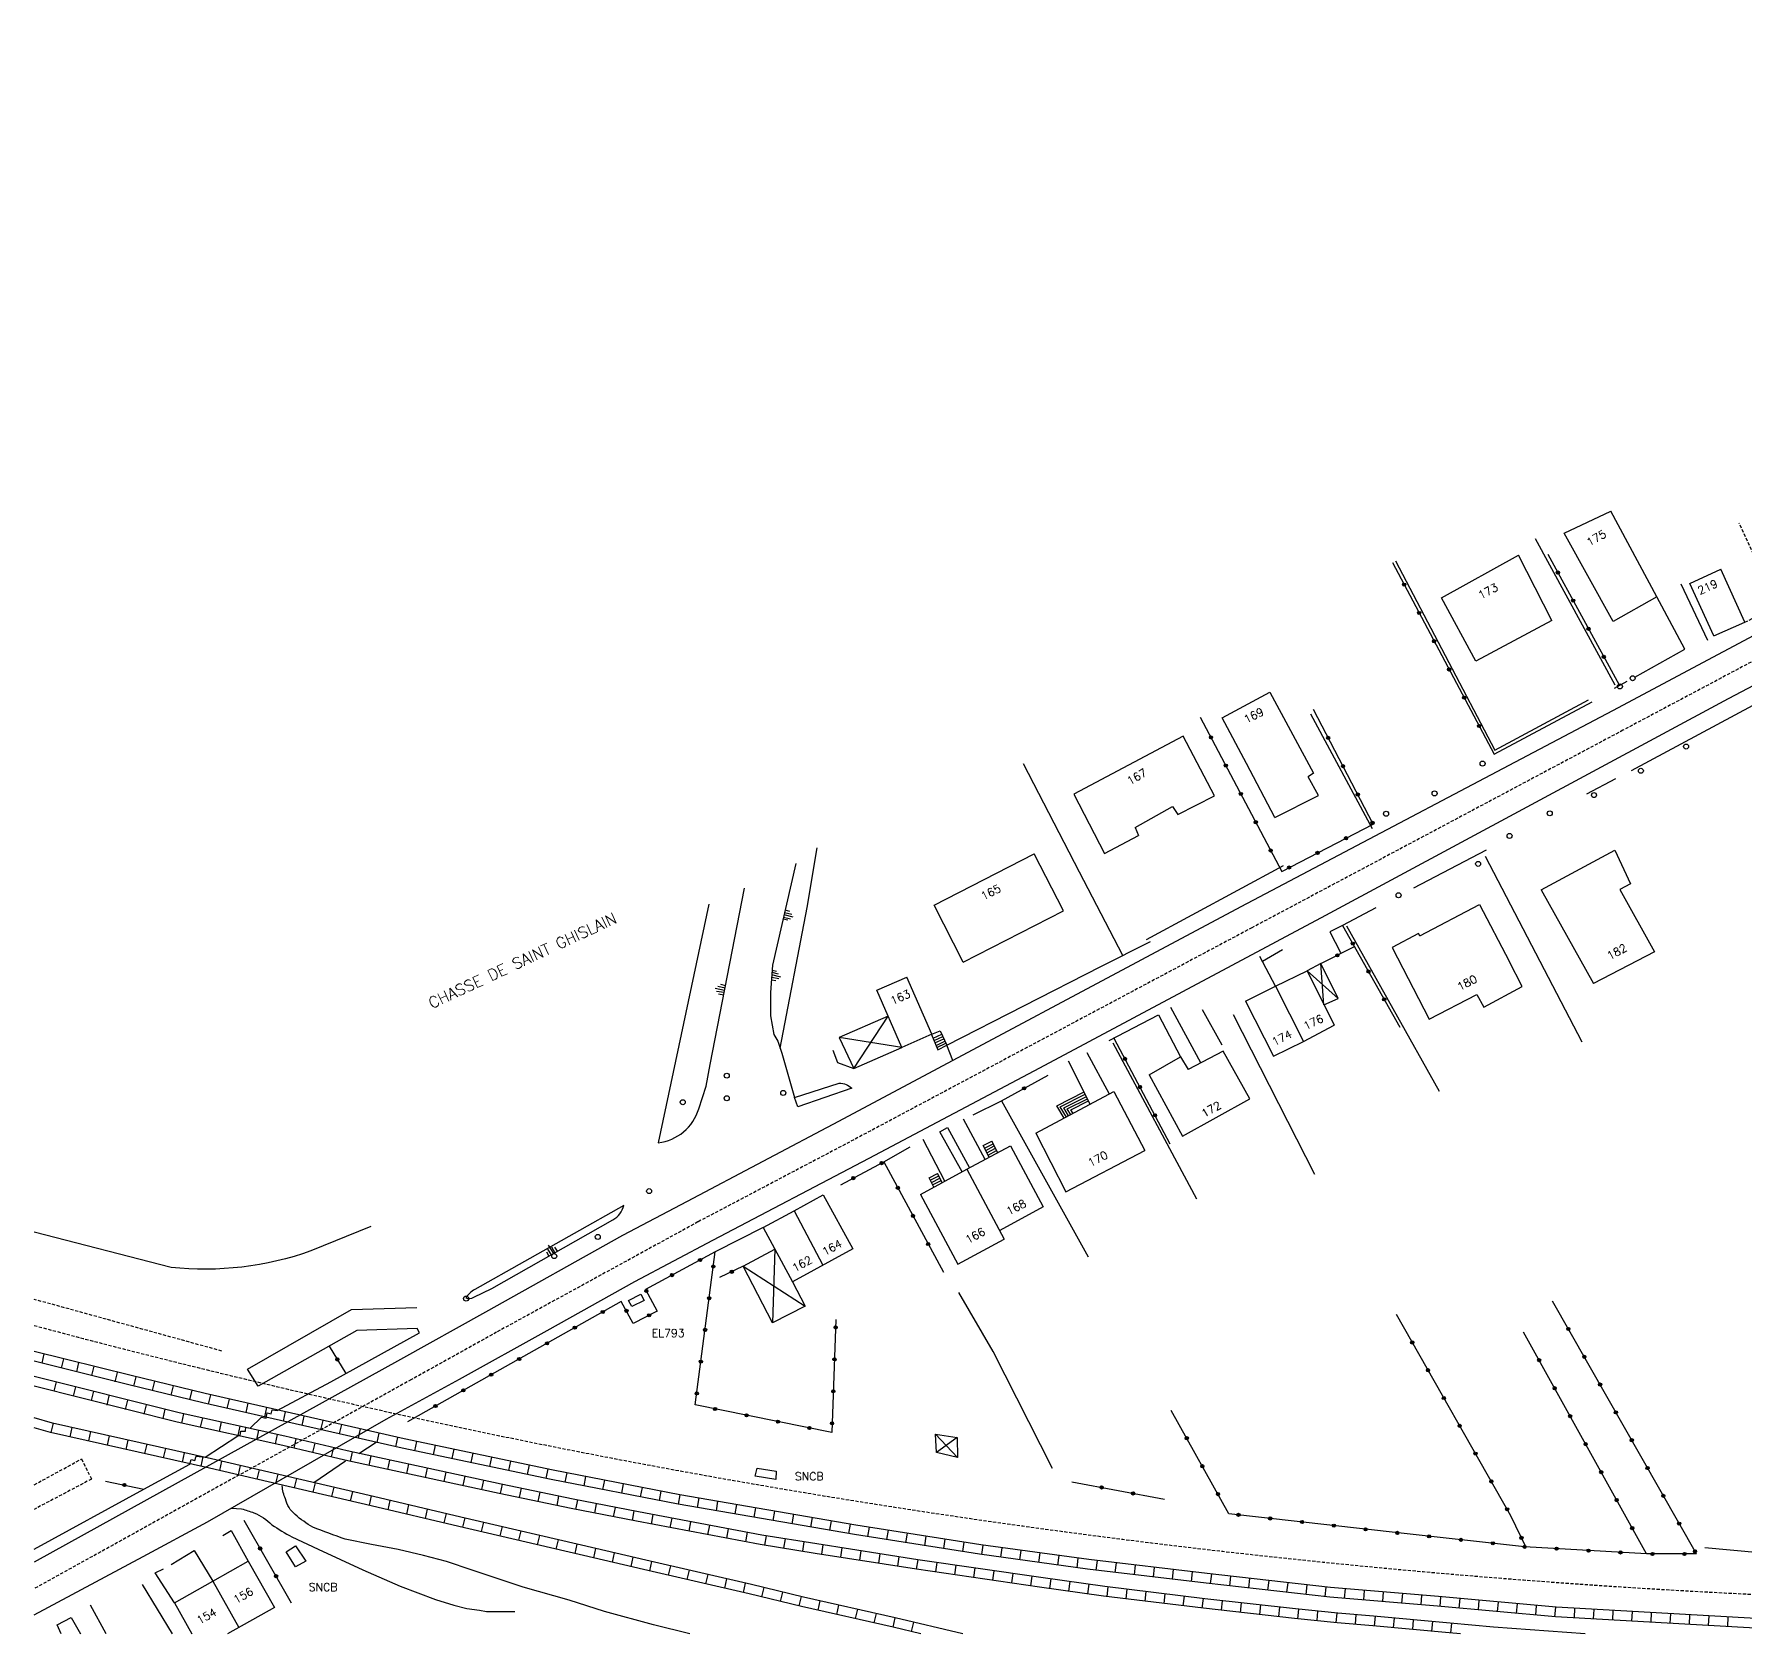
# Model space of a CAD drawing. Header units: millimetres. Extents: x 110000 to 111000, y 125000 to 126000.
# Drawn here: x 110000 to 110267.4, y 125750 to 126000 of the extents above; entities that cross this region are included whole.
import ezdxf
from ezdxf.enums import TextEntityAlignment as Align

# ---------------------------------------------------------------- set-up
doc = ezdxf.new("R2010")
doc.units = ezdxf.units.MM
doc.linetypes.add('DASHED', pattern=[0.75, 0.5, -0.25])
doc.layers.get('0').update_dxf_attribs({"linetype": 'CONTINUOUS'})
for name, color, linetype in [('W0001', 6, 'DASHED'), ('W0008', 7, 'CONTINUOUS'), ('W0100', 7, 'CONTINUOUS'), ('W0112', 1, 'DASHED'), ('W0310', 3, 'CONTINUOUS'), ('W0322', 7, 'CONTINUOUS'), ('W0700', 7, 'CONTINUOUS'), ('W0984', 7, 'CONTINUOUS'), ('W0989', 7, 'CONTINUOUS'), ('W0991', 7, 'CONTINUOUS')]:
    doc.layers.add(name, color=color, linetype=linetype)
doc.styles.get("Standard").update_dxf_attribs({"font": 'romans.shx', "width": 0.85})

# ---------------------------------------------------------------- blocks, each defined once
blk = doc.blocks.new('t322o')
at = {"color": 0, "linetype": 'Continuous'}
for radius in [0.25, 0.15]:
    blk.add_circle((0, 0), radius, dxfattribs=at)

msp = doc.modelspace()

# ---------------------------------------------------------------- linework, layer by layer
at = {"layer": 'W0001'}
msp.add_lwpolyline([(110439.63, 125967.85), (110425.45, 125964.97), (110401.65, 125958.89), (110380.3, 125952.24), (110358.55, 125944.59), (110332.05, 125933.91), (110312.67, 125925.27), (110282.82, 125909.61), (110248.23, 125891.21), (110190.27, 125860.35), (110127.4, 125826.86), (110103.7, 125814.37), (110072.25, 125797.14), (110058.93, 125789.73), (110000, 125757.05)], dxfattribs=at)
msp.add_lwpolyline([(110000, 125798.18, 0.099168), (110500, 125766.01, -15.54241)], format="xyb", dxfattribs=at)
at = {"layer": 'W0008'}
msp.add_lwpolyline([(110291, 126000), (110296.8, 125983.87), (110304.44, 125963.3), (110313.99, 125938.69, -0.31759), (110310.92, 125928.72), (110281.2, 125912.71), (110246.59, 125894.25), (110188.53, 125863.6), (110125.69, 125830.09), (110102.02, 125817.57), (110091.94, 125812.27), (110070.49, 125800.28), (110057.22, 125792.86), (110000, 125761.19)], format="xyb", dxfattribs=at)
for points in [[(110000, 125752.94), (110017, 125762.1), (110027.08, 125767.51), (110055, 125783.53), (110066.46, 125789.78), (110080.15, 125797.42), (110093.85, 125805.06), (110106.05, 125811.53), (110130.47, 125824.36), (110157.11, 125838.46), (110201.8, 125862.33), (110264.74, 125896.16), (110286.93, 125907.83), (110322.38, 125925.86), (110330.98, 125929.57), (110345.63, 125935.83), (110370.57, 125945.37), (110388.72, 125951.21), (110401.88, 125955.24), (110416.64, 125959.37), (110435.53, 125963.51), (110440.31, 125964.45)], [(110143.51, 125839.59), (110142.57, 125841.98), (110166.63, 125854.27), (110174.43, 125858.22)], [(110000, 125763.25), (110017.15, 125772.6), (110024.29, 125776.52), (110024.5, 125777.25), (110025.11, 125777.09), (110025.31, 125777.74), (110026.7, 125777.58), (110031.81, 125780.93), (110032.18, 125780.97), (110032.26, 125781.66), (110033, 125781.66), (110033.04, 125782.27), (110033.73, 125782.11), (110035.53, 125783.87), (110036.26, 125783.7), (110036.39, 125784.52), (110037, 125784.4), (110037.16, 125785.01), (110037.94, 125784.89), (110046.32, 125789.38), (110060.2, 125797.02), (110059.83, 125797.72), (110050.42, 125797.4), (110034.98, 125788.7), (110033.32, 125791.38), (110049.58, 125800.66), (110059.77, 125800.98)]]:
    msp.add_lwpolyline(points, dxfattribs=at)
at = {"layer": 'W0100'}
for points in [[(110239.03, 125922.02), (110246.32, 125925.47)], [(110253.53, 125912.07), (110246.32, 125925.47)], [(110246.69, 125908.2), (110239.03, 125922.02)], [(110219.87, 125911.93), (110231.93, 125918.56)], [(110237.13, 125908.36), (110231.93, 125918.56)], [(110257.26, 125914.08), (110261.46, 125905.3)], [(110258.66, 125914.17), (110263.52, 125916.41)], [(110262.44, 125905.97), (110258.66, 125914.17)], [(110267.3, 125908.12), (110263.52, 125916.41)], [(110225.26, 125902.02), (110219.87, 125911.93)], [(110253.53, 125912.07), (110246.69, 125908.2)], [(110250.11, 125899.51), (110257.91, 125903.9), (110253.53, 125912.07)], [(110237.13, 125908.36), (110225.26, 125902.02)], [(110262.44, 125905.97), (110267.3, 125908.12)], [(110246.89, 125897.79), (110248.87, 125898.88)], [(110189.44, 125886), (110185.62, 125893.16), (110193.07, 125897.15), (110199.86, 125884.51), (110199.07, 125883.95)], [(110228.1, 125887.46), (110243.42, 125895.68)], [(110178.68, 125878.03), (110184.39, 125880.97), (110179.5, 125890.31), (110162.41, 125881.23), (110167.21, 125871.94), (110172.54, 125874.79)], [(110170.11, 125856.03), (110163.3, 125869.02), (110154.57, 125885.95)], [(110193.85, 125877.56), (110189.44, 125886)], [(110200.69, 125881.02), (110199.07, 125883.95)], [(110172.01, 125875.99), (110177.86, 125879.29)], [(110177.86, 125879.29), (110178.68, 125878.03)], [(110193.85, 125877.56), (110200.69, 125881.02)], [(110172.01, 125875.99), (110172.54, 125874.79)], [(110140.59, 125863.9), (110156.25, 125871.89)], [(110160.8, 125862.98), (110156.25, 125871.89)], [(110226.86, 125872.49), (110215.49, 125866.53)], [(110235.48, 125866.27), (110246.94, 125872.45)], [(110246.94, 125872.45), (110249.39, 125867.19)], [(110235.48, 125866.27), (110243.65, 125851.63)], [(110249.39, 125867.19), (110247.73, 125866.31), (110253.14, 125856.6), (110243.65, 125851.63)], [(110145.13, 125854.99), (110140.59, 125863.9)], [(110209.63, 125863.44), (110204.44, 125860.68)], [(110216.52, 125859.11), (110225.84, 125863.97)], [(110225.84, 125863.97), (110230.46, 125855.1)], [(110117.74, 125861.52), (110117.02, 125861.7)], [(110118.17, 125861.7), (110117.08, 125861.96)], [(110118.57, 125862.01), (110117.18, 125862.36)], [(110118.39, 125862.42), (110117.25, 125862.7)], [(110118.08, 125862.88), (110117.34, 125863.07)], [(110145.13, 125854.99), (110160.8, 125862.98)], [(110216.31, 125859.43), (110212.16, 125857.25), (110217.95, 125846.05), (110225.42, 125849.92), (110226.52, 125847.96), (110232.49, 125851.19), (110230.46, 125855.1)], [(110216.52, 125859.11), (110216.31, 125859.43)], [(110116.32, 125852.38), (110115.23, 125852.59)], [(110116.65, 125852.63), (110115.26, 125852.98)], [(110116.27, 125853.09), (110115.29, 125853.33)], [(110116, 125853.49), (110115.31, 125853.65)], [(110131.66, 125850.57), (110136.35, 125852.65)], [(110140.27, 125843.71), (110136.35, 125852.65)], [(110193.93, 125851.2), (110198.88, 125853.59)], [(110201.52, 125848.31), (110203.76, 125849.31), (110201.05, 125854.76), (110198.88, 125853.59)], [(110198.88, 125853.59), (110203.12, 125845.1)], [(110198.88, 125853.59), (110203.76, 125849.31)], [(110201.52, 125848.31), (110201.05, 125854.76)], [(110106.37, 125850.91), (110107.87, 125850.58)], [(110106.59, 125850.46), (110107.81, 125850.27)], [(110106.81, 125851.21), (110107.95, 125850.96)], [(110106.94, 125850.01), (110107.73, 125849.85)], [(110107.21, 125851.52), (110108.02, 125851.34)], [(110115.89, 125852.07), (110115.2, 125852.15)], [(110135.57, 125841.65), (110131.66, 125850.57)], [(110189.24, 125848.85), (110193.93, 125851.2)], [(110193.93, 125851.2), (110198.31, 125842.58)], [(110182.29, 125839.25), (110177.6, 125847.9)], [(110189.24, 125848.85), (110193.63, 125840.29)], [(110124.8, 125841.22), (110125.53, 125839.3), (110128.06, 125838.34), (110133.43, 125846.54), (110125.76, 125843.21), (110128.06, 125838.34), (110135.57, 125841.65), (110125.76, 125843.21)], [(110167.96, 125842.72), (110175.69, 125846.72), (110179.1, 125840.16)], [(110193.63, 125840.29), (110198.31, 125842.58), (110203.12, 125845.1)], [(110140.27, 125843.71), (110135.57, 125841.65)], [(110140.2, 125843.68), (110141.18, 125841.28), (110142.57, 125841.98)], [(110140.27, 125843.71), (110141.57, 125844.24), (110142.57, 125841.98)], [(110140.45, 125843.08), (110141.81, 125843.7)], [(110140.59, 125842.72), (110141.96, 125843.36)], [(110140.74, 125842.35), (110142.12, 125843)], [(110140.9, 125841.96), (110142.28, 125842.62)], [(110141.04, 125841.62), (110142.42, 125842.31)], [(110165.01, 125832.76), (110161.59, 125839.51)], [(110167.99, 125834.34), (110164.54, 125840.82)], [(110174.23, 125837.36), (110179.1, 125840.16)], [(110179.1, 125840.16), (110180.28, 125838.2)], [(110179.43, 125827.78), (110189.93, 125833.61), (110185.79, 125841.08), (110180.28, 125838.2)], [(110174.23, 125837.36), (110179.43, 125827.78)], [(110156.51, 125828.22), (110168.71, 125834.73)], [(110160.93, 125830.58), (110159.77, 125832.52), (110164.04, 125834.68)], [(110161.28, 125830.76), (110160.32, 125832.36), (110164.21, 125834.33)], [(110161.62, 125830.95), (110160.87, 125832.2), (110164.39, 125833.98)], [(110168.71, 125834.73), (110173.53, 125825.55)], [(110161.97, 125831.13), (110161.42, 125832.04), (110164.57, 125833.63)], [(110162.31, 125831.32), (110161.97, 125831.88), (110164.74, 125833.29)], [(110132.76, 125823.75), (110136.87, 125826.09)], [(110145.71, 125822.62), (110152.55, 125826.24)], [(110148.28, 125826.29), (110149.61, 125826.99)], [(110149.22, 125824.48), (110148.28, 125826.29)], [(110148.49, 125825.9), (110149.82, 125826.6)], [(110148.67, 125825.54), (110150, 125826.24)], [(110148.86, 125825.18), (110150.19, 125825.89)], [(110150.55, 125825.18), (110149.61, 125826.99)], [(110152.55, 125826.24), (110157.62, 125816.73)], [(110156.51, 125828.22), (110161.2, 125819.07)], [(110149.05, 125824.82), (110150.37, 125825.53)], [(110161.2, 125819.07), (110173.53, 125825.55)], [(110138.46, 125818.67), (110145.71, 125822.62)], [(110139.81, 125821.24), (110141.14, 125821.95)], [(110140.56, 125819.81), (110139.81, 125821.24)], [(110140, 125820.89), (110141.33, 125821.59)], [(110140.18, 125820.53), (110141.51, 125821.23)], [(110140.37, 125820.17), (110141.7, 125820.87)], [(110141.88, 125820.53), (110141.14, 125821.95)], [(110145.71, 125822.62), (110151.56, 125811.7)], [(110118.76, 125816.11), (110123.29, 125818.58)], [(110123.29, 125818.58), (110127.89, 125810.14)], [(110138.46, 125818.67), (110144.3, 125807.77)], [(110113.89, 125813.48), (110118.76, 125816.11)], [(110118.76, 125816.11), (110123.22, 125807.59)], [(110157.62, 125816.73), (110150.86, 125813.01)], [(110113.89, 125813.48), (110106.41, 125809.69)], [(110113.89, 125813.48), (110118.48, 125805.01)], [(110080.04, 125809.69), (110080.43, 125809.04)], [(110080.21, 125810.1), (110080.76, 125809.22)], [(110080.32, 125810.74), (110081.12, 125809.43)], [(110080.84, 125810.48), (110081.34, 125809.56)], [(110081.29, 125810.42), (110081.73, 125809.78)], [(110127.89, 125810.14), (110118.48, 125805.01), (110120.44, 125801.18), (110115.37, 125798.6), (110110.79, 125807.46), (110115.73, 125810.1), (110115.37, 125798.6)], [(110144.3, 125807.77), (110151.56, 125811.7)], [(110110.79, 125807.46), (110120.44, 125801.18)], [(110092.84, 125802.08), (110094.79, 125803.08), (110095.29, 125802.08), (110093.39, 125801.13), (110092.84, 125802.08)], [(110140.84, 125781.19), (110144.2, 125780.69), (110144.27, 125777.54), (110140.98, 125778.33), (110140.84, 125781.19), (110144.27, 125777.54)], [(110144.2, 125780.69), (110140.98, 125778.33)], [(110050.74, 125778.19), (110053.43, 125779.93)], [(110043.68, 125773.63), (110048.64, 125777.03)], [(110112.95, 125775.9), (110115.95, 125775.4), (110115.88, 125774.11), (110112.66, 125774.61), (110112.95, 125775.9)], [(110039.39, 125762.79), (110040.81, 125763.74), (110042.46, 125761.37), (110040.81, 125760.48), (110039.39, 125762.79)], [(110027.91, 125758.21), (110033.44, 125761.34)], [(110033.44, 125761.34), (110037.53, 125754.12)], [(110021.61, 125750), (110016.91, 125757.68)], [(110021.9, 125754.83), (110027.91, 125758.21)], [(110027.91, 125758.21), (110031.97, 125750.98)], [(110021.9, 125754.83), (110024.61, 125750)], [(110037.53, 125754.12), (110030.22, 125750)], [(110004.19, 125750), (110003.57, 125751.41), (110005.78, 125752.54), (110007.25, 125750)]]:
    msp.add_lwpolyline(points, dxfattribs=at)
for points in [[(110119.01, 125870.37), (110115.37, 125854.48), (110115.06, 125850.22), (110115.06, 125846.58), (110115.58, 125843.67), (110116.2, 125842.63), (110116.83, 125840.76), (110118.8, 125833.8), (110125.78, 125836.06, -0.212151), (110127.74, 125835.26, 0.694857)], [(110105.39, 125864.03), (110097.49, 125826.74, 0.299038), (110103.83, 125832.04), (110104.97, 125835.57), (110105.6, 125839), (110111, 125866.53)], [(110067.43, 125802.51, 0.23019), (110068.68, 125802.59), (110071.51, 125803.97), (110090.41, 125814.7, 0.204262), (110092.13, 125816.96), (110068.82, 125803.81, 0.108181), (110067.43, 125802.51)], [(110052.59, 125813.67), (110043.24, 125809.85, -0.112061), (110021.37, 125807.25), (110000, 125812.78)], [(110102.46, 125750), (110096.75, 125751.41), (110089.11, 125753.5), (110083.57, 125755.25), (110076.39, 125757.29), (110068.42, 125759.94), (110064.41, 125761.3), (110060.84, 125762.26), (110056.89, 125763.16), (110052.7, 125763.95), (110048.58, 125764.8, -0.012582), (110043.54, 125766.67, -0.056435), (110040.77, 125768.64, -0.169387), (110039.26, 125771.09, -0.079814), (110038.74, 125773.11, -0.064492)], [(110030.8, 125769.64), (110032.41, 125769.54, 0.012813), (110034.33, 125768.92, -0.085292), (110037.15, 125767.05, 0.02556), (110040.26, 125765.13), (110044.39, 125763.21), (110051.35, 125759.99), (110057.17, 125757.45), (110062.71, 125755.36), (110065.54, 125754.46), (110067.57, 125753.95), (110069.55, 125753.67), (110070.68, 125753.5), (110075.09, 125753.5)]]:
    msp.add_lwpolyline(points, format="xyb", dxfattribs=at)
for centre in [(110247.76, 125898.06), (110249.75, 125899.35), (110258.1, 125888.67), (110226.3, 125886), (110251.03, 125884.88), (110218.8, 125881.35), (110243.71, 125881.09), (110211.22, 125878.17), (110236.8, 125878.23), (110230.51, 125874.7), (110225.61, 125870.33), (110213.17, 125865.43), (110108.2, 125837.23), (110108.2, 125833.7), (110117.03, 125834.53), (110101.33, 125833.08), (110096.08, 125819.18), (110088.06, 125812.03), (110081.25, 125809.02), (110067.47, 125802.39)]:
    msp.add_circle(centre, 0.392, dxfattribs=at)
at = {"layer": 'W0112'}
for points in [[(110267.3, 125908.12), (110271.13, 125909.94), (110271.79, 125911.93), (110266.39, 125923.6)], [(110029.3, 125794.19), (110000, 125802.26)], [(110000, 125773.28), (110007.38, 125777.33), (110008.95, 125774.18), (110000, 125769.45)]]:
    msp.add_lwpolyline(points, dxfattribs=at)
at = {"layer": 'W0310'}
for points in [[(110234.54, 125921.18), (110246.98, 125898.29)], [(110212.67, 125917.72), (110228.19, 125888.12), (110242.86, 125895.96)], [(110276.33, 125896.54), (110273.46, 125897.76), (110249.5, 125884.85)], [(110209.12, 125875.79), (110199.49, 125893.72)], [(110247.07, 125883.63), (110242.54, 125881.21)], [(110116.57, 125841.54), (110120.78, 125863.51), (110122.34, 125872.86)], [(110241.88, 125842.48), (110226.75, 125871.5)], [(110173.79, 125858.51), (110195.19, 125870.09)], [(110204.44, 125860.68), (110202.46, 125859.69), (110204.11, 125856.49)], [(110219.57, 125834.75), (110205.11, 125860.57)], [(110193.93, 125851.2), (110191.52, 125855.83)], [(110191.89, 125855.12), (110195.06, 125856.93)], [(110182.47, 125847.55), (110185.56, 125842.04)], [(110187.33, 125846.78), (110200.03, 125821.84)], [(110168.55, 125842.37), (110181.59, 125817.98)], [(110127.74, 125835.26), (110119.32, 125832.35), (110118.8, 125833.8)], [(110146.69, 125831.11), (110151.11, 125833.32), (110164.69, 125808.93)], [(110159.12, 125775.81), (110149.82, 125794.13), (110144.46, 125803.33)], [(110029.47, 125765.36), (110030.77, 125766.15), (110033.44, 125761.34)], [(110021.38, 125760.84), (110025, 125762.99), (110027.91, 125758.21)], [(110316.42, 125761.44), (110289.16, 125761.15), (110269.51, 125762.66), (110261.04, 125763.41)], [(110021.9, 125754.83), (110018.89, 125759.54), (110020.19, 125760.16)]]:
    msp.add_lwpolyline(points, dxfattribs=at)
at = {"layer": 'W0322'}
for points in [[(110212.21, 125917.44), (110228.1, 125887.46)], [(110236.51, 125918.75), (110247.63, 125898.29)], [(110182.2, 125893.25), (110194.91, 125869.16), (110209.21, 125876.53), (110199.87, 125894.47)], [(110204.44, 125860.68), (110213.39, 125844.79)], [(110201.05, 125854.76), (110206.29, 125857.4)], [(110168.71, 125843.11), (110177.46, 125826.6)], [(110151.11, 125833.32), (110158.4, 125837.29)], [(110126.04, 125820.19), (110132.76, 125823.75), (110142.05, 125806.51)], [(110125.27, 125799.11), (110124.6, 125781.46), (110103.29, 125785.76), (110106.41, 125809.69), (110095.5, 125803.83), (110097.35, 125800.43), (110093.59, 125798.52), (110091.73, 125801.93), (110058.33, 125783.14)], [(110110.79, 125807.46), (110107.09, 125805.66)], [(110259.73, 125762.47), (110237.24, 125801.98)], [(110233.05, 125763.58), (110230.73, 125768.44), (110212.84, 125799.89)], [(110251.93, 125762.47), (110232.71, 125797.13)], [(110046.09, 125794.96), (110048.69, 125790.69)], [(110259.73, 125762.47), (110251.92, 125762.47), (110232.84, 125763.6), (110213.09, 125765.76), (110186.67, 125768.76), (110177.65, 125784.92)], [(110011.16, 125773.86), (110017.15, 125772.6)], [(110162.13, 125773.74), (110176.61, 125771.02)], [(110040.21, 125754.8), (110032.8, 125767.68)]]:
    msp.add_lwpolyline(points, dxfattribs=at)
at = {"layer": 'W0700'}
for p, q in [((110001.52, 125793.75), (110001.2, 125792.28)), ((110004.56, 125792.99), (110004.23, 125791.53)), ((110006.92, 125792.4), (110006.59, 125790.94)), ((110009.3, 125791.81), (110008.97, 125790.35)), ((110003.42, 125789.38), (110003.07, 125787.92)), ((110006.45, 125788.61), (110006.1, 125787.16)), ((110012.94, 125790.85), (110012.61, 125789.38)), ((110015.86, 125790.18), (110015.5, 125788.72)), ((110018.77, 125789.47), (110018.42, 125788.01)), ((110021.69, 125788.76), (110021.33, 125787.3)), ((110009.24, 125787.92), (110008.89, 125786.46)), ((110011.67, 125787.19), (110011.32, 125785.74)), ((110014.58, 125786.49), (110014.23, 125785.03)), ((110017.5, 125785.79), (110017.15, 125784.33)), ((110024.6, 125788.05), (110024.25, 125786.59)), ((110027.52, 125787.35), (110027.19, 125785.88)), ((110030.45, 125786.68), (110030.11, 125785.22)), ((110033.37, 125786.02), (110033.04, 125784.56)), ((110020.42, 125785.09), (110020.07, 125783.63)), ((110023.34, 125784.4), (110023.01, 125782.93)), ((110026.27, 125783.75), (110025.94, 125782.28)), ((110029.19, 125783.1), (110028.87, 125781.63)), ((110036.3, 125785.35), (110035.97, 125783.89)), ((110039.22, 125784.69), (110038.89, 125783.23)), ((110042.15, 125784.03), (110041.82, 125782.56)), ((110045.07, 125783.36), (110044.74, 125781.9)), ((110002.94, 125782.92), (110002.61, 125781.46)), ((110005.87, 125782.26), (110005.54, 125780.8)), ((110008.79, 125781.6), (110008.46, 125780.14)), ((110011.72, 125780.94), (110011.39, 125779.48)), ((110014.65, 125780.28), (110014.32, 125778.82)), ((110032.12, 125782.45), (110031.8, 125780.98)), ((110035.05, 125781.8), (110034.73, 125780.33)), ((110037.98, 125781.15), (110037.65, 125779.68)), ((110040.9, 125780.47), (110040.56, 125779.01)), ((110048, 125782.7), (110047.67, 125781.23)), ((110050.93, 125782.03), (110050.59, 125780.57)), ((110053.85, 125781.37), (110053.52, 125779.91)), ((110056.78, 125780.7), (110056.44, 125779.24)), ((110017.57, 125779.62), (110017.24, 125778.16)), ((110020.5, 125778.96), (110020.17, 125777.5)), ((110023.43, 125778.3), (110023.1, 125776.84)), ((110026.35, 125777.64), (110026.02, 125776.18)), ((110043.82, 125779.78), (110043.48, 125778.32)), ((110046.74, 125779.09), (110046.4, 125777.63)), ((110049.67, 125778.42), (110049.35, 125776.95)), ((110052.6, 125777.79), (110052.28, 125776.32)), ((110059.71, 125780.07), (110059.4, 125778.6)), ((110062.64, 125779.46), (110062.34, 125777.99)), ((110065.58, 125778.84), (110065.27, 125777.37)), ((110068.52, 125778.22), (110068.21, 125776.76)), ((110071.45, 125777.61), (110071.14, 125776.14)), ((110029.28, 125776.97), (110028.94, 125775.51)), ((110032.2, 125776.29), (110031.86, 125774.83)), ((110035.12, 125775.61), (110034.78, 125774.15)), ((110038.04, 125774.93), (110037.7, 125773.47)), ((110055.53, 125777.16), (110055.22, 125775.69)), ((110058.46, 125776.53), (110058.15, 125775.06)), ((110061.4, 125775.89), (110061.08, 125774.43)), ((110064.33, 125775.26), (110064.01, 125773.8)), ((110074.39, 125776.99), (110074.08, 125775.52)), ((110077.33, 125776.38), (110077.02, 125774.91)), ((110080.26, 125775.76), (110079.95, 125774.29)), ((110083.2, 125775.17), (110082.92, 125773.7)), ((110040.96, 125774.25), (110040.63, 125772.79)), ((110043.89, 125773.57), (110043.55, 125772.11)), ((110046.81, 125772.89), (110046.47, 125771.43)), ((110067.26, 125774.63), (110066.95, 125773.16)), ((110070.2, 125774), (110069.88, 125772.53)), ((110073.13, 125773.37), (110072.82, 125771.9)), ((110076.06, 125772.75), (110075.75, 125771.28)), ((110086.15, 125774.6), (110085.86, 125773.13)), ((110089.09, 125774.03), (110088.81, 125772.56)), ((110092.04, 125773.46), (110091.75, 125771.98)), ((110094.98, 125772.88), (110094.7, 125771.41)), ((110097.93, 125772.31), (110097.64, 125770.84)), ((110049.73, 125772.22), (110049.39, 125770.75)), ((110052.65, 125771.54), (110052.31, 125770.08)), ((110055.57, 125770.85), (110055.23, 125769.39)), ((110058.5, 125770.17), (110058.15, 125768.71)), ((110079, 125772.13), (110078.69, 125770.66)), ((110081.93, 125771.51), (110081.63, 125770.05)), ((110084.87, 125770.91), (110084.59, 125769.43)), ((110087.82, 125770.33), (110087.53, 125768.86)), ((110090.76, 125769.76), (110090.48, 125768.29)), ((110100.87, 125771.74), (110100.59, 125770.26)), ((110103.83, 125771.23), (110103.57, 125769.75)), ((110106.78, 125770.71), (110106.53, 125769.24)), ((110109.74, 125770.2), (110109.49, 125768.73)), ((110112.7, 125769.69), (110112.44, 125768.21)), ((110061.42, 125769.48), (110061.07, 125768.02)), ((110064.34, 125768.8), (110063.99, 125767.34)), ((110067.26, 125768.11), (110066.92, 125766.65)), ((110070.18, 125767.43), (110069.84, 125765.97)), ((110093.71, 125769.19), (110093.42, 125767.71)), ((110096.65, 125768.63), (110096.38, 125767.15)), ((110099.6, 125768.07), (110099.33, 125766.6)), ((110102.55, 125767.52), (110102.27, 125766.05)), ((110105.5, 125766.97), (110105.22, 125765.49)), ((110115.65, 125769.18), (110115.4, 125767.7)), ((110118.61, 125768.67), (110118.35, 125767.19)), ((110121.57, 125768.16), (110121.31, 125766.68)), ((110124.52, 125767.65), (110124.27, 125766.17)), ((110127.48, 125767.14), (110127.22, 125765.66)), ((110073.1, 125766.75), (110072.76, 125765.29)), ((110076.02, 125766.07), (110075.68, 125764.61)), ((110078.94, 125765.38), (110078.6, 125763.92)), ((110081.86, 125764.7), (110081.52, 125763.24)), ((110108.45, 125766.41), (110108.17, 125764.94)), ((110111.4, 125765.86), (110111.12, 125764.38)), ((110114.35, 125765.32), (110114.11, 125763.84)), ((110117.31, 125764.85), (110117.07, 125763.37)), ((110120.27, 125764.37), (110120.04, 125762.89)), ((110130.44, 125766.66), (110130.21, 125765.18)), ((110133.4, 125766.19), (110133.17, 125764.71)), ((110136.37, 125765.72), (110136.13, 125764.24)), ((110139.33, 125765.26), (110139.1, 125763.77)), ((110142.29, 125764.79), (110142.06, 125763.31)), ((110145.26, 125764.32), (110145.02, 125762.84)), ((110084.79, 125764.02), (110084.45, 125762.56)), ((110087.71, 125763.34), (110087.37, 125761.88)), ((110090.63, 125762.65), (110090.28, 125761.19)), ((110093.55, 125761.97), (110093.21, 125760.51)), ((110123.24, 125763.9), (110123, 125762.42)), ((110126.2, 125763.44), (110125.97, 125761.96)), ((110129.16, 125762.97), (110128.93, 125761.49)), ((110132.13, 125762.51), (110131.89, 125761.03)), ((110135.09, 125762.04), (110134.86, 125760.56)), ((110138.05, 125761.58), (110137.82, 125760.1)), ((110148.22, 125763.86), (110148.02, 125762.37)), ((110151.19, 125763.45), (110150.99, 125761.97)), ((110154.16, 125763.04), (110153.96, 125761.56)), ((110157.14, 125762.64), (110156.93, 125761.15)), ((110160.11, 125762.23), (110159.9, 125760.74)), ((110163.08, 125761.82), (110162.88, 125760.33)), ((110096.47, 125761.28), (110096.13, 125759.82)), ((110099.39, 125760.61), (110099.06, 125759.15)), ((110102.32, 125759.93), (110101.98, 125758.47)), ((110105.24, 125759.26), (110104.9, 125757.8)), ((110141.02, 125761.15), (110140.81, 125759.66)), ((110143.99, 125760.72), (110143.78, 125759.23)), ((110146.96, 125760.29), (110146.75, 125758.8)), ((110149.93, 125759.86), (110149.71, 125758.37)), ((110152.9, 125759.43), (110152.68, 125757.94)), ((110155.87, 125758.99), (110155.65, 125757.51)), ((110166.06, 125761.44), (110165.88, 125759.95)), ((110169.04, 125761.08), (110168.86, 125759.59)), ((110172.01, 125760.73), (110171.84, 125759.24)), ((110174.99, 125760.38), (110174.82, 125758.89)), ((110177.97, 125760.03), (110177.8, 125758.54)), ((110180.95, 125759.68), (110180.78, 125758.19)), ((110183.93, 125759.33), (110183.76, 125757.84)), ((110186.91, 125758.99), (110186.74, 125757.5)), ((110108.16, 125758.58), (110107.83, 125757.12)), ((110111.09, 125757.91), (110110.75, 125756.45)), ((110114.01, 125757.22), (110113.66, 125755.76)), ((110116.92, 125756.52), (110116.57, 125755.06)), ((110158.84, 125758.57), (110158.63, 125757.08)), ((110161.81, 125758.15), (110161.6, 125756.66)), ((110164.78, 125757.73), (110164.57, 125756.24)), ((110167.75, 125757.32), (110167.57, 125755.83)), ((110170.73, 125756.95), (110170.55, 125755.46)), ((110173.71, 125756.59), (110173.52, 125755.1)), ((110176.68, 125756.23), (110176.5, 125754.74)), ((110189.89, 125758.66), (110189.73, 125757.16)), ((110192.88, 125758.32), (110192.71, 125756.83)), ((110195.86, 125757.98), (110195.69, 125756.49)), ((110198.84, 125757.64), (110198.67, 125756.15)), ((110201.82, 125757.31), (110201.65, 125755.81)), ((110204.81, 125757.03), (110204.68, 125755.54)), ((110207.79, 125756.78), (110207.67, 125755.29)), ((110210.78, 125756.53), (110210.66, 125755.04)), ((110213.77, 125756.28), (110213.65, 125754.79)), ((110119.84, 125755.82), (110119.49, 125754.36)), ((110122.77, 125755.16), (110122.43, 125753.69)), ((110125.69, 125754.49), (110125.36, 125753.03)), ((110128.62, 125753.83), (110128.29, 125752.37)), ((110179.66, 125755.86), (110179.48, 125754.37)), ((110182.64, 125755.5), (110182.46, 125754.01)), ((110185.62, 125755.17), (110185.46, 125753.68)), ((110188.6, 125754.84), (110188.44, 125753.35)), ((110191.58, 125754.51), (110191.42, 125753.02)), ((110194.57, 125754.18), (110194.4, 125752.69)), ((110197.55, 125753.86), (110197.39, 125752.36)), ((110200.53, 125753.55), (110200.38, 125752.05)), ((110216.76, 125756.03), (110216.64, 125754.53)), ((110219.75, 125755.78), (110219.62, 125754.28)), ((110222.74, 125755.5), (110222.6, 125754.01)), ((110225.73, 125755.23), (110225.59, 125753.74)), ((110228.72, 125754.96), (110228.58, 125753.47)), ((110231.7, 125754.69), (110231.57, 125753.2)), ((110234.69, 125754.42), (110234.56, 125752.93)), ((110237.68, 125754.15), (110237.54, 125752.65)), ((110240.67, 125753.98), (110240.59, 125752.48)), ((110243.67, 125753.81), (110243.59, 125752.31)), ((110246.66, 125753.64), (110246.58, 125752.14)), ((110131.54, 125753.17), (110131.21, 125751.71)), ((110134.47, 125752.51), (110134.14, 125751.04)), ((110137.39, 125751.82), (110137.04, 125750.36)), ((110203.52, 125753.24), (110203.36, 125751.74)), ((110206.51, 125752.99), (110206.38, 125751.49)), ((110209.5, 125752.74), (110209.36, 125751.24)), ((110212.48, 125752.46), (110212.35, 125750.97)), ((110215.47, 125752.18), (110215.33, 125750.69)), ((110218.46, 125751.91), (110218.32, 125750.41)), ((110221.45, 125751.63), (110221.31, 125750.14)), ((110249.66, 125753.47), (110249.58, 125751.98)), ((110252.66, 125753.31), (110252.57, 125751.81)), ((110255.65, 125753.14), (110255.57, 125751.64)), ((110258.65, 125752.97), (110258.56, 125751.47)), ((110261.64, 125752.8), (110261.56, 125751.31)), ((110264.64, 125752.64), (110264.55, 125751.14))]:
    msp.add_line(p, q, dxfattribs=at)
for points in [[(110269.92, 125752.34), (110237.78, 125754.14), (110219.4, 125755.81), (110202.56, 125757.22), (110183.27, 125759.41), (110164.76, 125761.59), (110147.92, 125763.9), (110128.38, 125766.98), (110100.87, 125771.74), (110081.08, 125775.59), (110057.81, 125780.47), (110026.7, 125787.53), (110015.13, 125790.36), (110000, 125794.13)], [(110291.76, 125750), (110284.78, 125750.2), (110269.84, 125750.84), (110237.67, 125752.64), (110219.27, 125754.31), (110202.41, 125755.73), (110183.1, 125757.91), (110164.57, 125760.1), (110147.7, 125762.42), (110128.14, 125765.5), (110100.6, 125770.26), (110080.78, 125774.12), (110057.49, 125779), (110026.35, 125786.07), (110014.79, 125788.9), (110000, 125792.61)], [(110242.31, 125750), (110227.99, 125751.04), (110221.23, 125751.65), (110209.27, 125752.76), (110203.7, 125753.22), (110197.09, 125753.9), (110182.88, 125755.47), (110167.26, 125757.38), (110157.29, 125758.79), (110138.08, 125761.57), (110122.27, 125764.05), (110113.68, 125765.43), (110094.39, 125769.05), (110084.2, 125771.04), (110072.97, 125773.4), (110061.63, 125775.84), (110048.87, 125778.59), (110039.17, 125780.88), (110022.67, 125784.54), (110000, 125790.23)], [(110222.84, 125750), (110221.09, 125750.16), (110209.14, 125751.26), (110203.56, 125751.72), (110196.93, 125752.41), (110182.71, 125753.98), (110167.07, 125755.89), (110157.08, 125757.3), (110137.86, 125760.09), (110122.04, 125762.57), (110113.42, 125763.95), (110094.11, 125767.58), (110083.9, 125769.57), (110072.66, 125771.94), (110061.31, 125774.38), (110048.54, 125777.13), (110038.84, 125779.42), (110022.34, 125783.08), (110000, 125788.68)], [(110145.07, 125750), (110134.53, 125752.49), (110120.21, 125755.73), (110112.08, 125757.68), (110095.54, 125761.5), (110087.75, 125763.33), (110066.67, 125768.25), (110053, 125771.46), (110027.71, 125777.33), (110002.85, 125782.94), (110000, 125783.77)], [(110138.55, 125750), (110134.19, 125751.03), (110119.87, 125754.27), (110111.73, 125756.22), (110095.2, 125760.04), (110087.41, 125761.87), (110066.33, 125766.79), (110052.66, 125770), (110027.38, 125775.87), (110002.54, 125781.48), (110000, 125782.21)]]:
    msp.add_lwpolyline(points, dxfattribs=at)
at = {"layer": 'W0989'}
for points in [[(110144.98, 125822.22), (110141.5, 125828.43), (110142.7, 125829.12), (110146.13, 125822.84)], [(110148.59, 125824.15), (110145.22, 125830.43)], [(110142.29, 125820.76), (110138.87, 125827.23)], [(110011.24, 125750), (110008.77, 125754.46)]]:
    msp.add_lwpolyline(points, dxfattribs=at)

# ---------------------------------------------------------------- block references
at = {"layer": 'W0322'}
for p, rotation in [((110214.05, 125913.97), 297.9250978881611), ((110238.07, 125915.86), 298.5386361337329), ((110240.46, 125911.47), 298.5386361337329), ((110216.39, 125909.55), 297.9250978881611), ((110242.85, 125907.08), 298.5386361337329), ((110218.73, 125905.13), 297.9250978881611), ((110221.07, 125900.72), 297.9250978881611), ((110245.24, 125902.69), 298.5386361337329), ((110223.41, 125896.3), 297.9250978881611), ((110183.86, 125890.11), 297.8147148870725), ((110202.18, 125890.03), 117.5314436469227), ((110225.75, 125891.88), 297.9250978881611), ((110186.19, 125885.69), 297.8147148870725), ((110204.49, 125885.6), 117.5314436469227), ((110188.53, 125881.26), 297.8147148870725), ((110206.8, 125881.16), 117.5314436469227), ((110190.86, 125876.84), 297.8147148870725), ((110209.11, 125876.73), 117.5314436469227), ((110204.97, 125874.34), 27.2897784381925), ((110193.19, 125872.42), 297.8147148870725), ((110200.52, 125872.05), 27.2897784381925), ((110196.08, 125869.76), 27.2897784381925), ((110206.03, 125857.87), 299.3780298974937), ((110203.61, 125856.04), 26.72990527382663), ((110208.48, 125853.51), 299.3780298974937), ((110210.94, 125849.15), 299.3780298974937), ((110170.44, 125839.85), 297.9413018913929), ((110154.66, 125835.25), 28.59051872351887), ((110172.78, 125835.44), 297.9413018913929), ((110175.12, 125831.02), 297.9413018913929), ((110132.4, 125823.56), 27.93880135407435), ((110127.98, 125821.22), 27.93880135407435), ((110134.94, 125819.71), 298.3190348943653), ((110137.31, 125815.31), 298.3190348943653), ((110139.68, 125810.91), 298.3190348943653), ((110104.04, 125808.42), 208.2362736275923), ((110106.11, 125807.4), 82.57499516200346), ((110099.64, 125806.06), 208.2362736275923), ((110108.99, 125806.58), 205.9401066792637), ((110095.64, 125803.57), 298.5713149362128), ((110105.46, 125802.44), 82.57499516200346), ((110088.84, 125800.3), 209.3619772682014), ((110092.54, 125800.46), 118.571299083655), ((110096.08, 125799.78), 206.8506999707725), ((110084.48, 125797.85), 209.3619772682014), ((110104.82, 125797.49), 82.57499516200346), ((110125.22, 125797.88), 267.8506390385908), ((110239.71, 125797.64), 119.6415781783055), ((110080.12, 125795.4), 209.3619772682014), ((110215.31, 125795.54), 119.6351973627543), ((110242.19, 125793.29), 119.6415781783055), ((110047.36, 125792.88), 301.2811096489236), ((110075.76, 125792.94), 209.3619772682014), ((110104.17, 125792.53), 82.57499516200346), ((110125.03, 125792.89), 267.8506390385908), ((110217.78, 125791.19), 119.6351973627543), ((110235.14, 125792.76), 119.0034075466306), ((110067.05, 125788.04), 209.3619772682014), ((110071.41, 125790.49), 209.3619772682014), ((110237.56, 125788.38), 119.0034075466306), ((110244.66, 125788.95), 119.6415781783055), ((110062.69, 125785.59), 209.3619772682014), ((110103.53, 125787.57), 82.57499516200346), ((110124.85, 125787.89), 267.8506390385908), ((110220.25, 125786.85), 119.6351973627543), ((110106.41, 125785.13), 168.5851397894732), ((110111.31, 125784.14), 168.5851397894732), ((110116.21, 125783.16), 168.5851397894732), ((110124.66, 125782.89), 267.8506390385908), ((110239.99, 125784.01), 119.0034075466306), ((110247.13, 125784.6), 119.6415781783055), ((110121.11, 125782.17), 168.5851397894732), ((110180.08, 125780.56), 119.1878073666099), ((110222.73, 125782.5), 119.6351973627543), ((110249.61, 125780.25), 119.6415781783055), ((110225.2, 125778.16), 119.6351973627543), ((110242.41, 125779.64), 119.0034075466306), ((110182.52, 125776.19), 119.1878073666099), ((110244.84, 125775.26), 119.0034075466306), ((110252.08, 125775.91), 119.6415781783055), ((110014.08, 125773.25), 348.1209006953873), ((110166.78, 125772.87), 349.3440480004599), ((110227.67, 125773.81), 119.6351973627543), ((110171.7, 125771.94), 349.3440480004599), ((110184.96, 125771.83), 119.1878073666099), ((110230.14, 125769.46), 119.6351973627543), ((110247.26, 125770.89), 119.0034075466306), ((110254.55, 125771.56), 119.6415781783055), ((110188.15, 125768.59), 173.5085333335591), ((110193.12, 125768.03), 173.5085333335591), ((110198.09, 125767.46), 173.5085333335591), ((110203.06, 125766.9), 173.5085333335591), ((110257.02, 125767.22), 119.6415781783055), ((110208.03, 125766.33), 173.5085333335591), ((110212.99, 125765.77), 173.5085333335591), ((110217.96, 125765.22), 173.7547921639167), ((110222.93, 125764.68), 173.7547921639167), ((110227.9, 125764.14), 173.7547921639167), ((110232.37, 125764.99), 115.5238307582923), ((110249.68, 125766.52), 119.0034075466306), ((110035.29, 125763.34), 119.9005059765459), ((110232.88, 125763.59), 176.6197890120082), ((110237.87, 125763.3), 176.6197890120082), ((110242.86, 125763), 176.6197890120082), ((110247.85, 125762.71), 176.6197890120082), ((110252.84, 125762.47), 180), ((110257.84, 125762.47), 180), ((110259.5, 125762.87), 119.6415781783055), ((110037.79, 125759.01), 119.9005059765459)]:
    msp.add_blockref('t322o', p, dxfattribs=dict(at, rotation=rotation))

# ---------------------------------------------------------------- texts
at = {"layer": 'W0984'}
msp.add_text('EL793', height=1.25, dxfattribs=at).set_placement((110099.05, 125797), align=Align.MIDDLE)
at = {"layer": 'W0989'}
msp.add_text('CHASSE DE SAINT GHISLAIN', height=1.75, rotation=24.9867, dxfattribs=at).set_placement((110076.3, 125855.23), align=Align.MIDDLE)
at = {"layer": 'W0991'}
for s, rotation, p in [('175', 29.501, (110244.08, 125921.27)), ('173', 28.1147, (110227.16, 125912.96)), ('219', 23.7645, (110261.46, 125913.61)), ('169', 26.8214, (110190.55, 125893.53)), ('167', 29.3758, (110172.28, 125883.96)), ('165', 27.0263, (110149.47, 125865.9)), ('182', 28.3301, (110247.29, 125856.6)), ('180', 27.5507, (110223.88, 125851.75)), ('163', 23.6646, (110135.33, 125849.49)), ('176', 25.7774, (110199.86, 125845.59)), ('174', 27.3882, (110194.95, 125843.14)), ('172', 29.9331, (110183.89, 125831.98)), ('170', 28.0729, (110166.18, 125824.24)), ('168', 27.9094, (110153.43, 125816.66)), ('166', 28.5905, (110147.02, 125812.24)), ('164', 28.5905, (110124.65, 125810.37)), ('162', 28.4543, (110119.97, 125807.83)), ('156', 29.54, (110032.66, 125756)), ('154', 29.3002, (110026.92, 125752.76))]:
    msp.add_text(s, height=1.25, rotation=rotation, dxfattribs=at).set_placement(p, align=Align.MIDDLE)
for p in [(110121.1, 125774.61), (110045.13, 125757.29)]:
    msp.add_text('SNCB', height=1.25, dxfattribs=at).set_placement(p, align=Align.MIDDLE)

doc.saveas('drawing.dxf')
